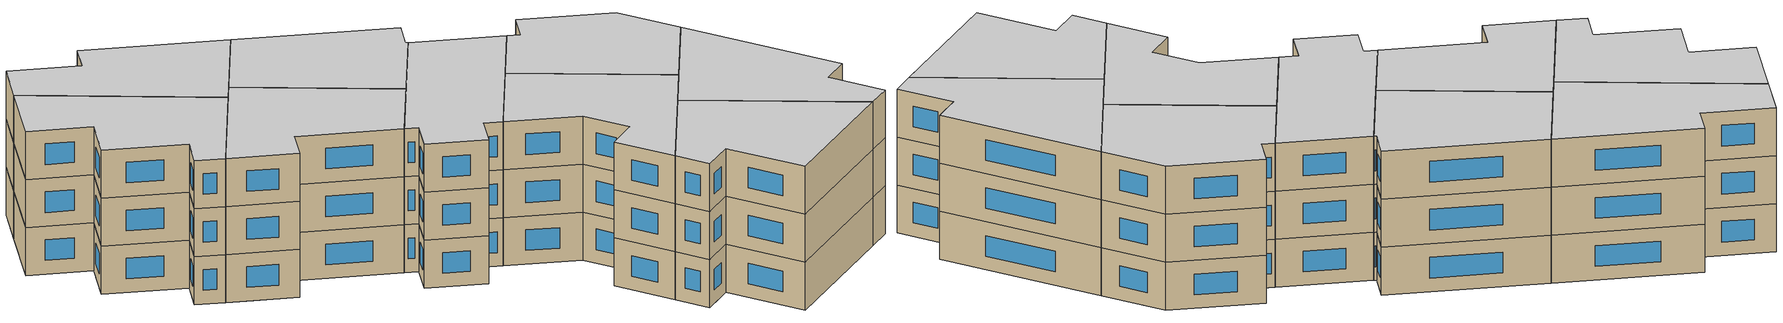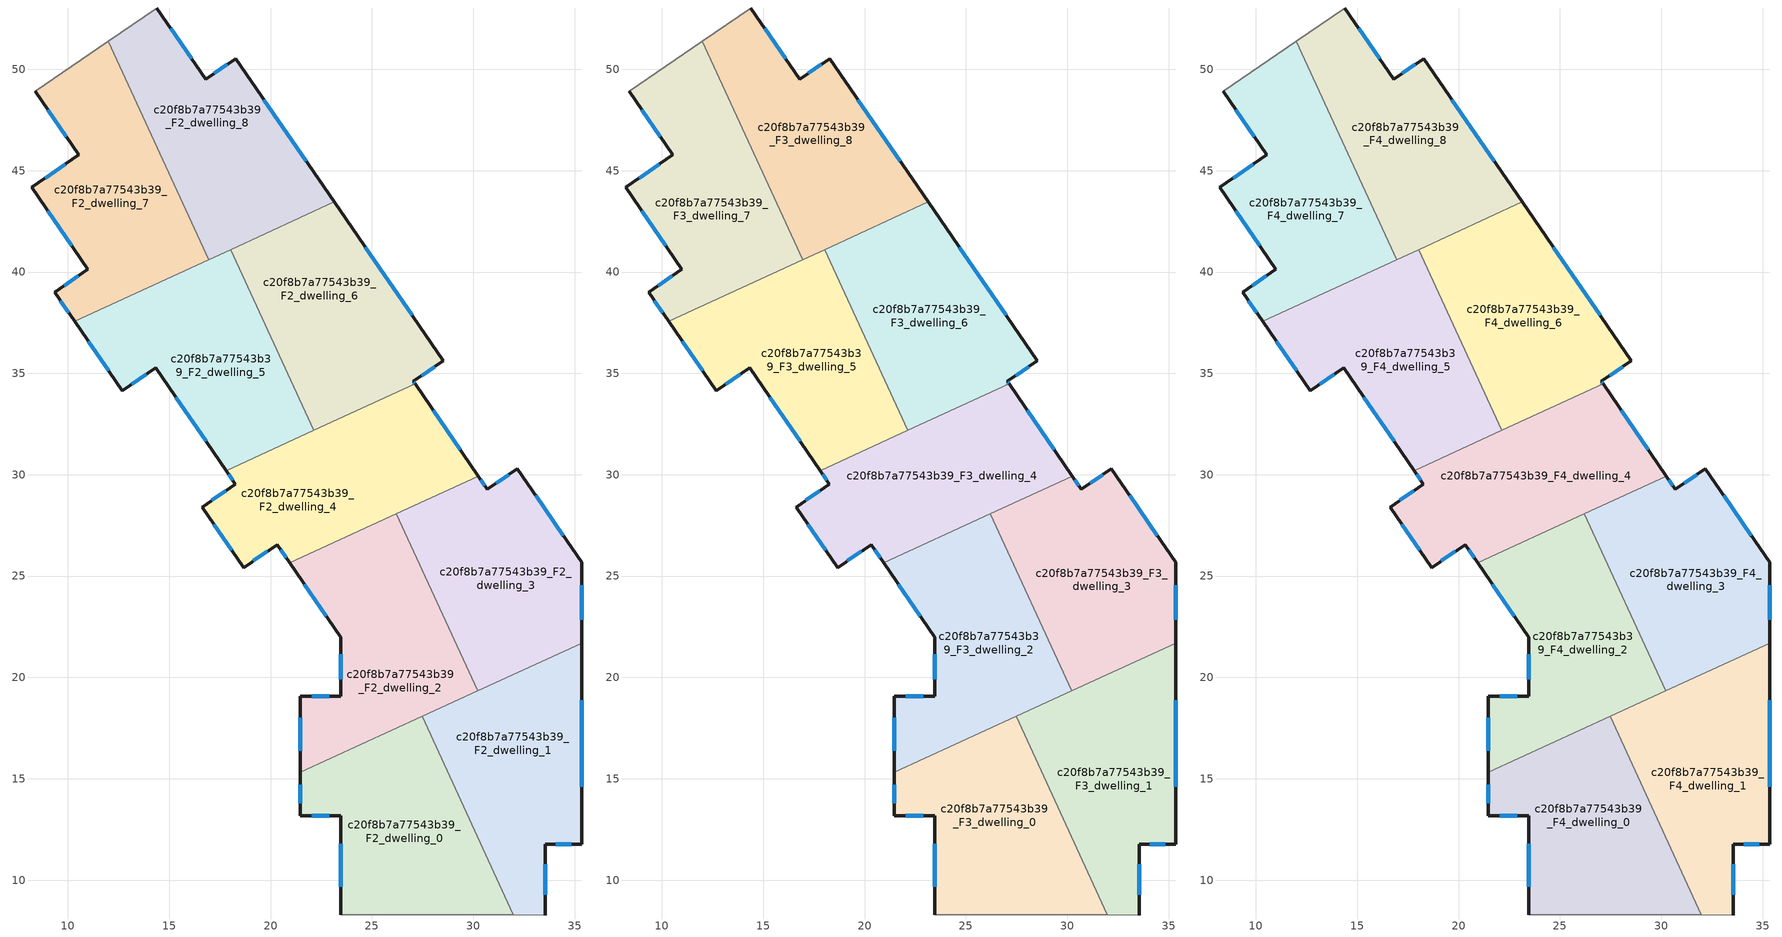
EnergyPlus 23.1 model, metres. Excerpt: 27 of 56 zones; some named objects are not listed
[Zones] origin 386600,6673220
c20f8b7a77543b39_F2_dwelling_0
 floor to c20f8b7a77543b39_F1_dwelling_0 (EU_floor_Construction): 28.75,15.33 31.99,8.28 23.46,8.28 23.46,13.18 21.46,13.19 24.25,13.19 27.57,16.51 z6
 floor to c20f8b7a77543b39_F1_dwelling_2 (EU_floor_Construction): 27.49,18.08 28.01,16.95 24.24,13.19 21.46,13.19 21.46,15.32 z6
 floor to c20f8b7a77543b39_F1_dwelling_1 (EU_floor_Construction): 28.01,16.94 28.75,15.33 27.57,16.51 z6
 wall outside (EU_wall_Construction): 21.46,15.32 21.46,13.18 23.46,13.18 23.46,8.28 z6:9
 wall to c20f8b7a77543b39_F2_dwelling_1 (EU_wall_Construction): 31.99,8.28 27.49,18.08 z6:9
 wall adiabatic (EU_wall_Construction): 23.46,8.28 31.99,8.28 z6:9
 wall to c20f8b7a77543b39_F2_dwelling_2 (EU_wall_Construction): 27.49,18.08 21.46,15.32 z6:9
 window (EU_Window_Construction): 23.46,11.78 23.46,9.68 / 22.03,13.18 22.89,13.18 / 21.46,14.71 21.46,13.79 z6.86:8.14
c20f8b7a77543b39_F2_dwelling_1
 floor to c20f8b7a77543b39_F1_dwelling_1 (EU_floor_Construction): 35.36,21.7 35.35,11.78 32.3,11.78 28.75,15.33 28.01,16.94 30.57,19.5 z6
 floor to c20f8b7a77543b39_F1_dwelling_0 (EU_floor_Construction): 33.55,11.78 33.55,8.28 31.99,8.28 28.75,15.33 32.3,11.78 z6
 floor to c20f8b7a77543b39_F1_dwelling_2 (EU_floor_Construction): 30.47,19.45 30.49,19.43 28.01,16.95 27.49,18.08 z6
 wall outside (EU_wall_Construction): 33.55,8.28 33.55,11.78 35.35,11.78 35.36,21.7 z6:9
 wall adiabatic (EU_wall_Construction): 31.99,8.28 33.55,8.28 z6:9
 wall to c20f8b7a77543b39_F2_dwelling_3 (EU_wall_Construction): 35.36,21.7 30.22,19.34 z6:9
 wall to c20f8b7a77543b39_F2_dwelling_2 (EU_wall_Construction): 30.22,19.34 27.49,18.08 z6:9
 window (EU_Window_Construction): 34.07,11.78 34.84,11.78 / 33.55,9.28 33.55,10.78 / 35.36,14.61 35.36,18.86 z6.86:8.14
c20f8b7a77543b39_F2_dwelling_2
 floor to c20f8b7a77543b39_F1_dwelling_2 (EU_floor_Construction): 29.92,20 30.22,19.34 21.46,15.32 21.46,19.08 23.46,19.08 23.46,21.98 23.38,22.1 25.6,24.33 z6
 floor to c20f8b7a77543b39_F1_dwelling_4 (EU_floor_Construction): 26.48,27.49 27.2,25.92 23.38,22.1 20.94,25.65 26,27.97 z6
 floor to c20f8b7a77543b39_F1_dwelling_3 (EU_floor_Construction): 27.2,25.92 29.92,20 25.6,24.33 z6
 floor to c20f8b7a77543b39_F1_dwelling_5 (EU_floor_Construction): 26.21,28.07 26.48,27.49 26,27.97 z6
 wall outside (EU_wall_Construction): 20.94,25.65 23.46,21.98 23.46,19.08 21.46,19.08 21.46,15.32 z6:9
 wall to c20f8b7a77543b39_F2_dwelling_3 (EU_wall_Construction): 30.22,19.34 26.21,28.07 z6:9
 wall to c20f8b7a77543b39_F2_dwelling_4 (EU_wall_Construction): 26.21,28.07 20.94,25.65 z6:9
 window (EU_Window_Construction): 22.89,19.08 22.03,19.08 / 23.46,21.15 23.46,19.91 / 21.66,24.6 22.74,23.03 / 21.46,18.01 21.46,16.39 z6.86:8.14
c20f8b7a77543b39_F2_dwelling_3
 floor to c20f8b7a77543b39_F1_dwelling_3 (EU_floor_Construction): 32.19,30.3 35.36,25.68 35.36,24.29 30.56,19.5 30.47,19.45 29.92,20 27.2,25.92 30.65,29.36 30.7,29.28 z6
 floor to c20f8b7a77543b39_F1_dwelling_4 (EU_floor_Construction): 26.48,27.49 27.62,26.34 27.2,25.92 z6
 floor to c20f8b7a77543b39_F1_dwelling_5 (EU_floor_Construction): 30.26,29.93 30.65,29.36 27.62,26.34 26.48,27.49 26.21,28.07 z6
 floor to c20f8b7a77543b39_F1_dwelling_2 (EU_floor_Construction): 29.92,20 30.47,19.45 30.22,19.34 z6
 floor adiabatic (EU_floor_Construction): 35.36,25.68 35.36,21.7 30.56,19.5 35.36,24.29 z6
 wall outside (EU_wall_Construction): 35.36,21.7 35.36,25.68 32.19,30.3 30.7,29.28 30.26,29.93 z6:9
 wall to c20f8b7a77543b39_F2_dwelling_4 (EU_wall_Construction): 30.26,29.93 26.21,28.07 z6:9
 window (EU_Window_Construction): 35.36,22.84 35.36,24.54 / 30.58,29.46 30.38,29.74 / 31.76,30.01 31.13,29.57 / 34.45,27 33.09,28.98 z6.86:8.14
c20f8b7a77543b39_F2_dwelling_4
 floor to c20f8b7a77543b39_F1_dwelling_4 (EU_floor_Construction): 21.9,32.08 26,27.97 20.94,25.65 20.32,26.56 18.67,25.42 16.62,28.41 18.27,29.54 17.82,30.2 z6
 floor to c20f8b7a77543b39_F1_dwelling_5 (EU_floor_Construction): 27.13,34.48 30.26,29.93 26,27.97 21.9,32.08 z6
 wall outside (EU_wall_Construction): 17.82,30.2 18.27,29.54 16.62,28.41 18.67,25.42 20.32,26.56 20.94,25.65 / 30.26,29.93 27.13,34.48 z6:9
 wall to c20f8b7a77543b39_F2_dwelling_6 (EU_wall_Construction): 27.13,34.48 22.14,32.19 z6:9
 wall to c20f8b7a77543b39_F2_dwelling_5 (EU_wall_Construction): 22.14,32.19 17.82,30.2 z6:9
 window (EU_Window_Construction): 19.14,25.75 19.85,26.23 / 17.21,27.55 18.09,26.28 / 17.8,29.22 17.1,28.73 / 17.95,30.01 18.14,29.73 / 29.36,31.23 28.02,33.18 / 20.5,26.3 20.77,25.91 z6.86:8.14
c20f8b7a77543b39_F2_dwelling_5
 floor to c20f8b7a77543b39_F1_dwelling_6 (EU_floor_Construction): 19.6,37.72 21.39,33.82 17.8,30.23 14.33,35.28 12.68,34.14 11.22,36.27 14.4,39.44 16.78,40.54 z6
 floor to c20f8b7a77543b39_F1_dwelling_8 (EU_floor_Construction): 14.4,39.44 11.22,36.27 10.33,37.57 z6
 floor to c20f8b7a77543b39_F1_dwelling_5 (EU_floor_Construction): 21.39,33.82 22.14,32.19 21.9,32.08 20.77,33.2 z6
 floor adiabatic (EU_floor_Construction): 21.39,33.82 20.77,33.2 21.9,32.08 17.82,30.2 17.8,30.23 z6; 18.04,41.11 19.6,37.72 16.78,40.54 z6
 wall outside (EU_wall_Construction): 10.33,37.57 12.68,34.14 14.33,35.28 17.82,30.2 z6:9
 wall to c20f8b7a77543b39_F2_dwelling_6 (EU_wall_Construction): 22.14,32.19 18.04,41.11 z6:9
 wall to c20f8b7a77543b39_F2_dwelling_7 (EU_wall_Construction): 16.94,40.61 10.33,37.57 z6:9
 wall to c20f8b7a77543b39_F2_dwelling_8 (EU_wall_Construction): 18.04,41.11 16.94,40.61 z6:9
 window (EU_Window_Construction): 13.16,34.47 13.86,34.95 / 11,36.59 12.01,35.12 / 15.33,33.83 16.82,31.65 z6.86:8.14
c20f8b7a77543b39_F2_dwelling_6
 floor to c20f8b7a77543b39_F1_dwelling_5 (EU_floor_Construction): 26.36,38.78 28.53,35.62 27.05,34.6 27.13,34.48 22.14,32.19 21.39,33.82 z6
 floor to c20f8b7a77543b39_F1_dwelling_7 (EU_floor_Construction): 23.15,43.46 26.36,38.78 22.44,34.87 19.6,37.72 18.04,41.11 z6
 floor to c20f8b7a77543b39_F1_dwelling_6 (EU_floor_Construction): 19.6,37.72 22.44,34.87 21.39,33.82 z6
 wall outside (EU_wall_Construction): 27.13,34.48 27.05,34.6 28.53,35.62 23.15,43.46 z6:9
 wall to c20f8b7a77543b39_F2_dwelling_8 (EU_wall_Construction): 23.15,43.46 18.04,41.11 z6:9
 window (EU_Window_Construction): 26.99,37.86 24.68,41.22 / 27.47,34.89 28.11,35.33 / 27.11,34.52 27.07,34.57 z6.86:8.14
c20f8b7a77543b39_F2_dwelling_7
 floor to c20f8b7a77543b39_F1_dwelling_8 (EU_floor_Construction): 15.17,44.48 16.51,41.55 14.4,39.44 10.33,37.57 9.35,39 10.99,40.14 8.22,44.18 10.55,45.78 8.4,48.91 9.79,49.87 z6
 floor to c20f8b7a77543b39_F1_dwelling_6 (EU_floor_Construction): 16.14,41.18 16.78,40.54 14.4,39.44 z6
 floor to c20f8b7a77543b39_F1_dwelling_9 (EU_floor_Construction): 12,51.38 15.17,44.48 9.79,49.87 z6
 floor to c20f8b7a77543b39_F1_dwelling_7 (EU_floor_Construction): 16.51,41.55 16.94,40.61 16.78,40.54 16.14,41.18 z6
 wall outside (EU_wall_Construction): 8.4,48.91 10.55,45.78 8.22,44.18 10.99,40.14 9.35,39 10.33,37.57 z6:9
 wall adiabatic (EU_wall_Construction): 12,51.38 8.4,48.91 z6:9
 wall to c20f8b7a77543b39_F2_dwelling_8 (EU_wall_Construction): 16.94,40.61 12,51.38 z6:9
 window (EU_Window_Construction): 10.52,39.81 9.82,39.33 / 9.01,43.02 10.2,41.29 / 9.88,45.32 8.88,44.64 / 9.01,48.02 9.93,46.68 / 9.63,38.6 10.05,37.98 z6.86:8.14
c20f8b7a77543b39_F2_dwelling_8
 floor to c20f8b7a77543b39_F1_dwelling_9 (EU_floor_Construction): 18.29,50.53 21.22,46.26 17.3,42.34 15.17,44.48 12,51.38 14.39,53.03 16.8,49.51 z6
 floor to c20f8b7a77543b39_F1_dwelling_7 (EU_floor_Construction): 21.22,46.26 23.15,43.46 16.94,40.61 16.51,41.55 z6
 floor to c20f8b7a77543b39_F1_dwelling_8 (EU_floor_Construction): 15.17,44.48 17.3,42.34 16.51,41.55 z6
 wall outside (EU_wall_Construction): 23.15,43.46 18.29,50.53 16.8,49.51 14.39,53.03 z6:9
 wall adiabatic (EU_wall_Construction): 14.39,53.03 12,51.38 z6:9
 window (EU_Window_Construction): 16.11,50.52 15.08,52.02 / 17.86,50.24 17.23,49.81 / 21.76,45.48 19.68,48.51 z6.86:8.14
c20f8b7a77543b39_F3_dwelling_0
 floor to c20f8b7a77543b39_F2_dwelling_0 (EU_floor_Construction): 27.49,18.08 31.99,8.28 23.46,8.28 23.46,13.18 21.46,13.18 21.46,15.32 z9
 wall outside (EU_wall_Construction): 21.46,15.32 21.46,13.18 23.46,13.18 23.46,8.28 z9:12
 wall to c20f8b7a77543b39_F3_dwelling_1 (EU_wall_Construction): 31.99,8.28 27.49,18.08 z9:12
 wall adiabatic (EU_wall_Construction): 23.46,8.28 31.99,8.28 z9:12
 wall to c20f8b7a77543b39_F3_dwelling_2 (EU_wall_Construction): 27.49,18.08 21.46,15.32 z9:12
 window (EU_Window_Construction): 23.46,11.78 23.46,9.68 / 22.03,13.18 22.89,13.18 / 21.46,14.71 21.46,13.79 z9.86:11.14
c20f8b7a77543b39_F3_dwelling_1
 floor to c20f8b7a77543b39_F2_dwelling_1 (EU_floor_Construction): 35.36,21.7 35.35,11.78 33.55,11.78 33.55,8.28 31.99,8.28 27.49,18.08 z9
 wall outside (EU_wall_Construction): 33.55,8.28 33.55,11.78 35.35,11.78 35.36,21.7 z9:12
 wall adiabatic (EU_wall_Construction): 31.99,8.28 33.55,8.28 z9:12
 wall to c20f8b7a77543b39_F3_dwelling_3 (EU_wall_Construction): 35.36,21.7 30.22,19.34 z9:12
 wall to c20f8b7a77543b39_F3_dwelling_2 (EU_wall_Construction): 30.22,19.34 27.49,18.08 z9:12
 window (EU_Window_Construction): 34.07,11.78 34.84,11.78 / 33.55,9.28 33.55,10.78 / 35.36,14.61 35.36,18.86 z9.86:11.14
c20f8b7a77543b39_F3_dwelling_2
 floor to c20f8b7a77543b39_F2_dwelling_2 (EU_floor_Construction): 26.21,28.07 30.22,19.34 21.46,15.32 21.46,19.08 23.46,19.08 23.46,21.98 20.94,25.65 z9
 wall outside (EU_wall_Construction): 20.94,25.65 23.46,21.98 23.46,19.08 21.46,19.08 21.46,15.32 z9:12
 wall to c20f8b7a77543b39_F3_dwelling_3 (EU_wall_Construction): 30.22,19.34 26.21,28.07 z9:12
 wall to c20f8b7a77543b39_F3_dwelling_4 (EU_wall_Construction): 26.21,28.07 20.94,25.65 z9:12
 window (EU_Window_Construction): 22.89,19.08 22.03,19.08 / 23.46,21.15 23.46,19.91 / 21.66,24.6 22.74,23.03 / 21.46,18.01 21.46,16.39 z9.86:11.14
c20f8b7a77543b39_F3_dwelling_3
 floor to c20f8b7a77543b39_F2_dwelling_3 (EU_floor_Construction): 32.19,30.3 35.36,25.68 35.36,21.7 30.22,19.34 26.21,28.07 30.26,29.93 30.7,29.28 z9
 wall outside (EU_wall_Construction): 35.36,21.7 35.36,25.68 32.19,30.3 30.7,29.28 30.26,29.93 z9:12
 wall to c20f8b7a77543b39_F3_dwelling_4 (EU_wall_Construction): 30.26,29.93 26.21,28.07 z9:12
 window (EU_Window_Construction): 35.36,22.84 35.36,24.54 / 30.58,29.46 30.38,29.74 / 31.76,30.01 31.13,29.57 / 34.45,27 33.09,28.98 z9.86:11.14
c20f8b7a77543b39_F3_dwelling_4
 floor to c20f8b7a77543b39_F2_dwelling_4 (EU_floor_Construction): 27.13,34.48 30.26,29.93 20.94,25.65 20.32,26.56 18.67,25.42 16.62,28.41 18.27,29.54 17.82,30.2 z9
 wall outside (EU_wall_Construction): 17.82,30.2 18.27,29.54 16.62,28.41 18.67,25.42 20.32,26.56 20.94,25.65 / 30.26,29.93 27.13,34.48 z9:12
 wall to c20f8b7a77543b39_F3_dwelling_6 (EU_wall_Construction): 27.13,34.48 22.14,32.19 z9:12
 wall to c20f8b7a77543b39_F3_dwelling_5 (EU_wall_Construction): 22.14,32.19 17.82,30.2 z9:12
 window (EU_Window_Construction): 19.14,25.75 19.85,26.23 / 17.21,27.55 18.09,26.28 / 17.8,29.22 17.1,28.73 / 17.95,30.01 18.14,29.73 / 29.36,31.23 28.02,33.18 / 20.5,26.3 20.77,25.91 z9.86:11.14
c20f8b7a77543b39_F3_dwelling_5
 floor to c20f8b7a77543b39_F2_dwelling_5 (EU_floor_Construction): 18.04,41.11 22.14,32.19 17.82,30.2 14.33,35.28 12.68,34.14 10.33,37.57 z9
 wall outside (EU_wall_Construction): 10.33,37.57 12.68,34.14 14.33,35.28 17.82,30.2 z9:12
 wall to c20f8b7a77543b39_F3_dwelling_6 (EU_wall_Construction): 22.14,32.19 18.04,41.11 z9:12
 wall to c20f8b7a77543b39_F3_dwelling_7 (EU_wall_Construction): 16.94,40.61 10.33,37.57 z9:12
 wall to c20f8b7a77543b39_F3_dwelling_8 (EU_wall_Construction): 18.04,41.11 16.94,40.61 z9:12
 window (EU_Window_Construction): 13.16,34.47 13.86,34.95 / 11,36.59 12.01,35.12 / 15.33,33.83 16.82,31.65 z9.86:11.14
c20f8b7a77543b39_F3_dwelling_6
 floor to c20f8b7a77543b39_F2_dwelling_6 (EU_floor_Construction): 23.15,43.46 28.53,35.62 27.05,34.6 27.13,34.48 22.14,32.19 18.04,41.11 z9
 wall outside (EU_wall_Construction): 27.13,34.48 27.05,34.6 28.53,35.62 23.15,43.46 z9:12
 wall to c20f8b7a77543b39_F3_dwelling_8 (EU_wall_Construction): 23.15,43.46 18.04,41.11 z9:12
 window (EU_Window_Construction): 26.99,37.86 24.68,41.22 / 27.47,34.89 28.11,35.33 / 27.11,34.52 27.07,34.57 z9.86:11.14
c20f8b7a77543b39_F3_dwelling_7
 floor to c20f8b7a77543b39_F2_dwelling_7 (EU_floor_Construction): 12,51.38 16.94,40.61 10.33,37.57 9.35,39 10.99,40.14 8.22,44.18 10.55,45.78 8.4,48.91 z9
 wall outside (EU_wall_Construction): 8.4,48.91 10.55,45.78 8.22,44.18 10.99,40.14 9.35,39 10.33,37.57 z9:12
 wall adiabatic (EU_wall_Construction): 12,51.38 8.4,48.91 z9:12
 wall to c20f8b7a77543b39_F3_dwelling_8 (EU_wall_Construction): 16.94,40.61 12,51.38 z9:12
 window (EU_Window_Construction): 10.52,39.81 9.82,39.33 / 9.01,43.02 10.2,41.29 / 9.88,45.32 8.88,44.64 / 9.01,48.02 9.93,46.68 / 9.63,38.6 10.05,37.98 z9.86:11.14
c20f8b7a77543b39_F3_dwelling_8
 floor to c20f8b7a77543b39_F2_dwelling_8 (EU_floor_Construction): 18.29,50.53 23.15,43.46 16.94,40.61 12,51.38 14.39,53.03 16.8,49.51 z9
 wall outside (EU_wall_Construction): 23.15,43.46 18.29,50.53 16.8,49.51 14.39,53.03 z9:12
 wall adiabatic (EU_wall_Construction): 14.39,53.03 12,51.38 z9:12
 window (EU_Window_Construction): 16.11,50.52 15.08,52.02 / 17.86,50.24 17.23,49.81 / 21.76,45.48 19.68,48.51 z9.86:11.14
c20f8b7a77543b39_F4_dwelling_0
 floor to c20f8b7a77543b39_F3_dwelling_0 (EU_floor_Construction): 27.49,18.08 31.99,8.28 23.46,8.28 23.46,13.18 21.46,13.18 21.46,15.32 z12
 wall outside (EU_wall_Construction): 21.46,15.32 21.46,13.18 23.46,13.18 23.46,8.28 z12:15
 wall to c20f8b7a77543b39_F4_dwelling_1 (EU_wall_Construction): 31.99,8.28 27.49,18.08 z12:15
 wall adiabatic (EU_wall_Construction): 23.46,8.28 31.99,8.28 z12:15
 wall to c20f8b7a77543b39_F4_dwelling_2 (EU_wall_Construction): 27.49,18.08 21.46,15.32 z12:15
 window (EU_Window_Construction): 23.46,11.78 23.46,9.68 / 22.03,13.18 22.89,13.18 / 21.46,14.71 21.46,13.79 z12.86:14.14
 ceiling to c20f8b7a77543b39_F5_dwelling_0 (EU_floor_Construction): 31.99,8.28 27.49,18.08 21.46,15.32 21.46,13.18 23.46,13.18 23.46,8.28 z15
c20f8b7a77543b39_F4_dwelling_1
 floor to c20f8b7a77543b39_F3_dwelling_1 (EU_floor_Construction): 35.36,21.7 35.35,11.78 33.55,11.78 33.55,8.28 31.99,8.28 27.49,18.08 z12
 wall outside (EU_wall_Construction): 33.55,8.28 33.55,11.78 35.35,11.78 35.36,21.7 z12:15
 wall adiabatic (EU_wall_Construction): 31.99,8.28 33.55,8.28 z12:15
 wall to c20f8b7a77543b39_F4_dwelling_3 (EU_wall_Construction): 35.36,21.7 30.22,19.34 z12:15
 wall to c20f8b7a77543b39_F4_dwelling_2 (EU_wall_Construction): 30.22,19.34 27.49,18.08 z12:15
 window (EU_Window_Construction): 34.07,11.78 34.84,11.78 / 33.55,9.28 33.55,10.78 / 35.36,14.61 35.36,18.86 z12.86:14.14
 ceiling to c20f8b7a77543b39_F5_dwelling_1 (EU_floor_Construction): 33.55,8.28 33.55,11.78 35.35,11.78 35.36,21.7 27.49,18.08 31.99,8.28 z15
c20f8b7a77543b39_F4_dwelling_2
 floor to c20f8b7a77543b39_F3_dwelling_2 (EU_floor_Construction): 26.21,28.07 30.22,19.34 21.46,15.32 21.46,19.08 23.46,19.08 23.46,21.98 20.94,25.65 z12
 wall outside (EU_wall_Construction): 20.94,25.65 23.46,21.98 23.46,19.08 21.46,19.08 21.46,15.32 z12:15
 wall to c20f8b7a77543b39_F4_dwelling_3 (EU_wall_Construction): 30.22,19.34 26.21,28.07 z12:15
 wall to c20f8b7a77543b39_F4_dwelling_4 (EU_wall_Construction): 26.21,28.07 20.94,25.65 z12:15
 window (EU_Window_Construction): 22.89,19.08 22.03,19.08 / 23.46,21.15 23.46,19.91 / 21.66,24.6 22.74,23.03 / 21.46,18.01 21.46,16.39 z12.86:14.14
 ceiling to c20f8b7a77543b39_F5_dwelling_2 (EU_floor_Construction): 30.22,19.34 26.21,28.07 20.94,25.65 23.46,21.98 23.46,19.08 21.46,19.08 21.46,15.32 z15
c20f8b7a77543b39_F4_dwelling_3
 floor to c20f8b7a77543b39_F3_dwelling_3 (EU_floor_Construction): 32.19,30.3 35.36,25.68 35.36,21.7 30.22,19.34 26.21,28.07 30.26,29.93 30.7,29.28 z12
 wall outside (EU_wall_Construction): 35.36,21.7 35.36,25.68 32.19,30.3 30.7,29.28 30.26,29.93 z12:15
 wall to c20f8b7a77543b39_F4_dwelling_4 (EU_wall_Construction): 30.26,29.93 26.21,28.07 z12:15
 window (EU_Window_Construction): 35.36,22.84 35.36,24.54 / 30.58,29.46 30.38,29.74 / 31.76,30.01 31.13,29.57 / 34.45,27 33.09,28.98 z12.86:14.14
 ceiling to c20f8b7a77543b39_F5_dwelling_3 (EU_floor_Construction): 35.36,21.7 35.36,25.68 32.19,30.3 30.7,29.28 30.26,29.93 26.21,28.07 30.22,19.34 z15
c20f8b7a77543b39_F4_dwelling_4
 floor to c20f8b7a77543b39_F3_dwelling_4 (EU_floor_Construction): 27.13,34.48 30.26,29.93 20.94,25.65 20.32,26.56 18.67,25.42 16.62,28.41 18.27,29.54 17.82,30.2 z12
 wall outside (EU_wall_Construction): 17.82,30.2 18.27,29.54 16.62,28.41 18.67,25.42 20.32,26.56 20.94,25.65 / 30.26,29.93 27.13,34.48 z12:15
 wall to c20f8b7a77543b39_F4_dwelling_6 (EU_wall_Construction): 27.13,34.48 22.14,32.19 z12:15
 wall to c20f8b7a77543b39_F4_dwelling_5 (EU_wall_Construction): 22.14,32.19 17.82,30.2 z12:15
 window (EU_Window_Construction): 19.14,25.75 19.85,26.23 / 17.21,27.55 18.09,26.28 / 17.8,29.22 17.1,28.73 / 17.95,30.01 18.14,29.73 / 29.36,31.23 28.02,33.18 / 20.5,26.3 20.77,25.91 z12.86:14.14
 ceiling to c20f8b7a77543b39_F5_dwelling_4 (EU_floor_Construction): 30.26,29.93 27.13,34.48 17.82,30.2 18.27,29.54 16.62,28.41 18.67,25.42 20.32,26.56 20.94,25.65 z15
c20f8b7a77543b39_F4_dwelling_5
 floor to c20f8b7a77543b39_F3_dwelling_5 (EU_floor_Construction): 18.04,41.11 22.14,32.19 17.82,30.2 14.33,35.28 12.68,34.14 10.33,37.57 z12
 wall outside (EU_wall_Construction): 10.33,37.57 12.68,34.14 14.33,35.28 17.82,30.2 z12:15
 wall to c20f8b7a77543b39_F4_dwelling_6 (EU_wall_Construction): 22.14,32.19 18.04,41.11 z12:15
 wall to c20f8b7a77543b39_F4_dwelling_7 (EU_wall_Construction): 16.94,40.61 10.33,37.57 z12:15
 wall to c20f8b7a77543b39_F4_dwelling_8 (EU_wall_Construction): 18.04,41.11 16.94,40.61 z12:15
 window (EU_Window_Construction): 13.16,34.47 13.86,34.95 / 11,36.59 12.01,35.12 / 15.33,33.83 16.82,31.65 z12.86:14.14
 ceiling to c20f8b7a77543b39_F5_dwelling_5 (EU_floor_Construction): 22.14,32.19 18.04,41.11 10.33,37.57 12.68,34.14 14.33,35.28 17.82,30.2 z15
c20f8b7a77543b39_F4_dwelling_6
 floor to c20f8b7a77543b39_F3_dwelling_6 (EU_floor_Construction): 23.15,43.46 28.53,35.62 27.05,34.6 27.13,34.48 22.14,32.19 18.04,41.11 z12
 wall outside (EU_wall_Construction): 27.13,34.48 27.05,34.6 28.53,35.62 23.15,43.46 z12:15
 wall to c20f8b7a77543b39_F4_dwelling_8 (EU_wall_Construction): 23.15,43.46 18.04,41.11 z12:15
 window (EU_Window_Construction): 26.99,37.86 24.68,41.22 / 27.47,34.89 28.11,35.33 / 27.11,34.52 27.07,34.57 z12.86:14.14
 ceiling to c20f8b7a77543b39_F5_dwelling_6 (EU_floor_Construction): 27.13,34.48 27.05,34.6 28.53,35.62 23.15,43.46 18.04,41.11 22.14,32.19 z15
c20f8b7a77543b39_F4_dwelling_7
 floor to c20f8b7a77543b39_F3_dwelling_7 (EU_floor_Construction): 12,51.38 16.94,40.61 10.33,37.57 9.35,39 10.99,40.14 8.22,44.18 10.55,45.78 8.4,48.91 z12
 wall outside (EU_wall_Construction): 8.4,48.91 10.55,45.78 8.22,44.18 10.99,40.14 9.35,39 10.33,37.57 z12:15
 wall adiabatic (EU_wall_Construction): 12,51.38 8.4,48.91 z12:15
 wall to c20f8b7a77543b39_F4_dwelling_8 (EU_wall_Construction): 16.94,40.61 12,51.38 z12:15
 window (EU_Window_Construction): 10.52,39.81 9.82,39.33 / 9.01,43.02 10.2,41.29 / 9.88,45.32 8.88,44.64 / 9.01,48.02 9.93,46.68 / 9.63,38.6 10.05,37.98 z12.86:14.14
 ceiling to c20f8b7a77543b39_F5_dwelling_7 (EU_floor_Construction): 16.94,40.61 12,51.38 8.4,48.91 10.55,45.78 8.22,44.18 10.99,40.14 9.35,39 10.33,37.57 z15
c20f8b7a77543b39_F4_dwelling_8
 floor to c20f8b7a77543b39_F3_dwelling_8 (EU_floor_Construction): 18.29,50.53 23.15,43.46 16.94,40.61 12,51.38 14.39,53.03 16.8,49.51 z12
 wall outside (EU_wall_Construction): 23.15,43.46 18.29,50.53 16.8,49.51 14.39,53.03 z12:15
 wall adiabatic (EU_wall_Construction): 14.39,53.03 12,51.38 z12:15
 window (EU_Window_Construction): 16.11,50.52 15.08,52.02 / 17.86,50.24 17.23,49.81 / 21.76,45.48 19.68,48.51 z12.86:14.14
 ceiling to c20f8b7a77543b39_F5_dwelling_8 (EU_floor_Construction): 23.15,43.46 18.29,50.53 16.8,49.51 14.39,53.03 12,51.38 16.94,40.61 z15
[Building]
EU S2 Campaign: North Axis=0; Terrain=City; Solar Distribution=FullExterior
[Site:Location]
Helsinki-Vantaa.AP: Latitude=60.317; Longitude=24.963; Time Zone=2; Elevation=54.6
[SizingPeriod:WeatherFileDays]
AnnualSizingPeriod: Begin Month=1; Begin Day of Month=1; End Month=12; End Day of Month=31; Day of Week for Start Day=Monday; Use Weather File Daylight Saving Period=No; Use Weather File Rain and Snow Indicators=No
[MATERIAL]
EU_InternalMass_Material: Roughness=MediumRough; Thickness=0.1; Conductivity=1; Density=1800; Specific Heat=900; Thermal Absorptance=0.9; Solar Absorptance=0.7; Visible Absorptance=0.7
[MATERIAL:NOMASS] Roughness=MediumRough; Thermal Absorptance=0.9; Solar Absorptance=0.7; Visible Absorptance=0.7
Name | Thermal Resistance
EU_wall_NoMass | 2.6932
EU_floor_NoMass | 2.22482
[WINDOWMATERIAL:SIMPLEGLAZINGSYSTEM]
EU_Window_SimpleGlazing: UFactor=2.14966; Solar Heat Gain Coefficient=0.7; Visible Transmittance=0.7
[CONSTRUCTION]
EU_wall_Construction: EU_wall_NoMass
EU_floor_Construction: EU_floor_NoMass
EU_Window_Construction: EU_Window_SimpleGlazing
EU_InternalMass_Construction: EU_InternalMass_Material
[ZONE] Type=1; Multiplier=1; Ceiling Height=autocalculate; Floor Area=autocalculate; Part of Total Floor Area=Yes
Name | Volume
c20f8b7a77543b39_F2_dwelling_0; c20f8b7a77543b39_F3_dwelling_0; c20f8b7a77543b39_F4_dwelling_0 | 189.018
c20f8b7a77543b39_F2_dwelling_1; c20f8b7a77543b39_F3_dwelling_1; c20f8b7a77543b39_F4_dwelling_1 | 189.01
c20f8b7a77543b39_F2_dwelling_2; c20f8b7a77543b39_F3_dwelling_2; c20f8b7a77543b39_F4_dwelling_2 | 188.979
c20f8b7a77543b39_F2_dwelling_3; c20f8b7a77543b39_F3_dwelling_3; c20f8b7a77543b39_F4_dwelling_3 | 189.005
c20f8b7a77543b39_F2_dwelling_4; c20f8b7a77543b39_F3_dwelling_4; c20f8b7a77543b39_F4_dwelling_4 | 188.988
c20f8b7a77543b39_F2_dwelling_5; c20f8b7a77543b39_F3_dwelling_5; c20f8b7a77543b39_F4_dwelling_5 | 189.026
c20f8b7a77543b39_F2_dwelling_6; c20f8b7a77543b39_F3_dwelling_6; c20f8b7a77543b39_F4_dwelling_6 | 188.994
c20f8b7a77543b39_F2_dwelling_7; c20f8b7a77543b39_F3_dwelling_7; c20f8b7a77543b39_F4_dwelling_7 | 188.996
c20f8b7a77543b39_F2_dwelling_8; c20f8b7a77543b39_F3_dwelling_8; c20f8b7a77543b39_F4_dwelling_8 | 188.989
[INTERNALMASS] Construction=EU_InternalMass_Construction
Name | Zone or ZoneList | Surface Area
c20f8b7a77543b39_F2_dwelling_0_EU_InternalMass | c20f8b7a77543b39_F2_dwelling_0 | 63.0055
c20f8b7a77543b39_F2_dwelling_1_EU_InternalMass | c20f8b7a77543b39_F2_dwelling_1 | 63.0033
c20f8b7a77543b39_F2_dwelling_2_EU_InternalMass | c20f8b7a77543b39_F2_dwelling_2 | 62.9933
c20f8b7a77543b39_F2_dwelling_3_EU_InternalMass | c20f8b7a77543b39_F2_dwelling_3 | 63.0029
c20f8b7a77543b39_F2_dwelling_4_EU_InternalMass | c20f8b7a77543b39_F2_dwelling_4 | 62.9962
c20f8b7a77543b39_F2_dwelling_5_EU_InternalMass | c20f8b7a77543b39_F2_dwelling_5 | 63.0076
c20f8b7a77543b39_F2_dwelling_6_EU_InternalMass | c20f8b7a77543b39_F2_dwelling_6 | 62.9995
c20f8b7a77543b39_F2_dwelling_7_EU_InternalMass | c20f8b7a77543b39_F2_dwelling_7 | 62.9985
c20f8b7a77543b39_F2_dwelling_8_EU_InternalMass | c20f8b7a77543b39_F2_dwelling_8 | 62.9956
c20f8b7a77543b39_F3_dwelling_0_EU_InternalMass | c20f8b7a77543b39_F3_dwelling_0 | 63.0055
c20f8b7a77543b39_F3_dwelling_1_EU_InternalMass | c20f8b7a77543b39_F3_dwelling_1 | 63.0033
c20f8b7a77543b39_F3_dwelling_2_EU_InternalMass | c20f8b7a77543b39_F3_dwelling_2 | 62.9933
c20f8b7a77543b39_F3_dwelling_3_EU_InternalMass | c20f8b7a77543b39_F3_dwelling_3 | 63.0029
c20f8b7a77543b39_F3_dwelling_4_EU_InternalMass | c20f8b7a77543b39_F3_dwelling_4 | 62.9962
c20f8b7a77543b39_F3_dwelling_5_EU_InternalMass | c20f8b7a77543b39_F3_dwelling_5 | 63.0076
c20f8b7a77543b39_F3_dwelling_6_EU_InternalMass | c20f8b7a77543b39_F3_dwelling_6 | 62.9995
c20f8b7a77543b39_F3_dwelling_7_EU_InternalMass | c20f8b7a77543b39_F3_dwelling_7 | 62.9985
c20f8b7a77543b39_F3_dwelling_8_EU_InternalMass | c20f8b7a77543b39_F3_dwelling_8 | 62.9956
c20f8b7a77543b39_F4_dwelling_0_EU_InternalMass | c20f8b7a77543b39_F4_dwelling_0 | 63.0055
c20f8b7a77543b39_F4_dwelling_1_EU_InternalMass | c20f8b7a77543b39_F4_dwelling_1 | 63.0033
c20f8b7a77543b39_F4_dwelling_2_EU_InternalMass | c20f8b7a77543b39_F4_dwelling_2 | 62.9933
c20f8b7a77543b39_F4_dwelling_3_EU_InternalMass | c20f8b7a77543b39_F4_dwelling_3 | 63.0029
c20f8b7a77543b39_F4_dwelling_4_EU_InternalMass | c20f8b7a77543b39_F4_dwelling_4 | 62.9962
c20f8b7a77543b39_F4_dwelling_5_EU_InternalMass | c20f8b7a77543b39_F4_dwelling_5 | 63.0076
c20f8b7a77543b39_F4_dwelling_6_EU_InternalMass | c20f8b7a77543b39_F4_dwelling_6 | 62.9995
c20f8b7a77543b39_F4_dwelling_7_EU_InternalMass | c20f8b7a77543b39_F4_dwelling_7 | 62.9985
c20f8b7a77543b39_F4_dwelling_8_EU_InternalMass | c20f8b7a77543b39_F4_dwelling_8 | 62.9956
[OTHEREQUIPMENT] Fuel Type=Electricity; Design Level Calculation Method=Watts/Area; Power per Zone Floor Area=1; Fraction Latent=0; Fraction Radiant=0; Fraction Lost=0; Carbon Dioxide Generation Rate=0; EndUse Subcategory=EU_Step8_InternalGains
Name | Zone or ZoneList or Space or SpaceList | Schedule
EU_Step8_InternalGain_c20f8b7a77543b39_F2_dwelling_0_f000 | c20f8b7a77543b39_F2_dwelling_0 | EU_Step8_GainSchedule_c20f8b7a77543b39_F2_dwelling_0_f000
EU_Step8_InternalGain_c20f8b7a77543b39_F2_dwelling_1_f000 | c20f8b7a77543b39_F2_dwelling_1 | EU_Step8_GainSchedule_c20f8b7a77543b39_F2_dwelling_1_f000
EU_Step8_InternalGain_c20f8b7a77543b39_F2_dwelling_2_f000 | c20f8b7a77543b39_F2_dwelling_2 | EU_Step8_GainSchedule_c20f8b7a77543b39_F2_dwelling_2_f000
EU_Step8_InternalGain_c20f8b7a77543b39_F2_dwelling_3_f000 | c20f8b7a77543b39_F2_dwelling_3 | EU_Step8_GainSchedule_c20f8b7a77543b39_F2_dwelling_3_f000
EU_Step8_InternalGain_c20f8b7a77543b39_F2_dwelling_4_f000 | c20f8b7a77543b39_F2_dwelling_4 | EU_Step8_GainSchedule_c20f8b7a77543b39_F2_dwelling_4_f000
EU_Step8_InternalGain_c20f8b7a77543b39_F2_dwelling_5_f000 | c20f8b7a77543b39_F2_dwelling_5 | EU_Step8_GainSchedule_c20f8b7a77543b39_F2_dwelling_5_f000
EU_Step8_InternalGain_c20f8b7a77543b39_F2_dwelling_6_f000 | c20f8b7a77543b39_F2_dwelling_6 | EU_Step8_GainSchedule_c20f8b7a77543b39_F2_dwelling_6_f000
EU_Step8_InternalGain_c20f8b7a77543b39_F2_dwelling_7_f000 | c20f8b7a77543b39_F2_dwelling_7 | EU_Step8_GainSchedule_c20f8b7a77543b39_F2_dwelling_7_f000
EU_Step8_InternalGain_c20f8b7a77543b39_F2_dwelling_8_f000 | c20f8b7a77543b39_F2_dwelling_8 | EU_Step8_GainSchedule_c20f8b7a77543b39_F2_dwelling_8_f000
EU_Step8_InternalGain_c20f8b7a77543b39_F3_dwelling_0_f000 | c20f8b7a77543b39_F3_dwelling_0 | EU_Step8_GainSchedule_c20f8b7a77543b39_F3_dwelling_0_f000
EU_Step8_InternalGain_c20f8b7a77543b39_F3_dwelling_1_f000 | c20f8b7a77543b39_F3_dwelling_1 | EU_Step8_GainSchedule_c20f8b7a77543b39_F3_dwelling_1_f000
EU_Step8_InternalGain_c20f8b7a77543b39_F3_dwelling_2_f000 | c20f8b7a77543b39_F3_dwelling_2 | EU_Step8_GainSchedule_c20f8b7a77543b39_F3_dwelling_2_f000
EU_Step8_InternalGain_c20f8b7a77543b39_F3_dwelling_3_f000 | c20f8b7a77543b39_F3_dwelling_3 | EU_Step8_GainSchedule_c20f8b7a77543b39_F3_dwelling_3_f000
EU_Step8_InternalGain_c20f8b7a77543b39_F3_dwelling_4_f000 | c20f8b7a77543b39_F3_dwelling_4 | EU_Step8_GainSchedule_c20f8b7a77543b39_F3_dwelling_4_f000
EU_Step8_InternalGain_c20f8b7a77543b39_F3_dwelling_5_f000 | c20f8b7a77543b39_F3_dwelling_5 | EU_Step8_GainSchedule_c20f8b7a77543b39_F3_dwelling_5_f000
EU_Step8_InternalGain_c20f8b7a77543b39_F3_dwelling_6_f000 | c20f8b7a77543b39_F3_dwelling_6 | EU_Step8_GainSchedule_c20f8b7a77543b39_F3_dwelling_6_f000
EU_Step8_InternalGain_c20f8b7a77543b39_F3_dwelling_7_f000 | c20f8b7a77543b39_F3_dwelling_7 | EU_Step8_GainSchedule_c20f8b7a77543b39_F3_dwelling_7_f000
EU_Step8_InternalGain_c20f8b7a77543b39_F3_dwelling_8_f000 | c20f8b7a77543b39_F3_dwelling_8 | EU_Step8_GainSchedule_c20f8b7a77543b39_F3_dwelling_8_f000
EU_Step8_InternalGain_c20f8b7a77543b39_F4_dwelling_0_f000 | c20f8b7a77543b39_F4_dwelling_0 | EU_Step8_GainSchedule_c20f8b7a77543b39_F4_dwelling_0_f000
EU_Step8_InternalGain_c20f8b7a77543b39_F4_dwelling_1_f000 | c20f8b7a77543b39_F4_dwelling_1 | EU_Step8_GainSchedule_c20f8b7a77543b39_F4_dwelling_1_f000
EU_Step8_InternalGain_c20f8b7a77543b39_F4_dwelling_2_f000 | c20f8b7a77543b39_F4_dwelling_2 | EU_Step8_GainSchedule_c20f8b7a77543b39_F4_dwelling_2_f000
EU_Step8_InternalGain_c20f8b7a77543b39_F4_dwelling_3_f000 | c20f8b7a77543b39_F4_dwelling_3 | EU_Step8_GainSchedule_c20f8b7a77543b39_F4_dwelling_3_f000
EU_Step8_InternalGain_c20f8b7a77543b39_F4_dwelling_4_f000 | c20f8b7a77543b39_F4_dwelling_4 | EU_Step8_GainSchedule_c20f8b7a77543b39_F4_dwelling_4_f000
EU_Step8_InternalGain_c20f8b7a77543b39_F4_dwelling_5_f000 | c20f8b7a77543b39_F4_dwelling_5 | EU_Step8_GainSchedule_c20f8b7a77543b39_F4_dwelling_5_f000
EU_Step8_InternalGain_c20f8b7a77543b39_F4_dwelling_6_f000 | c20f8b7a77543b39_F4_dwelling_6 | EU_Step8_GainSchedule_c20f8b7a77543b39_F4_dwelling_6_f000
EU_Step8_InternalGain_c20f8b7a77543b39_F4_dwelling_7_f000 | c20f8b7a77543b39_F4_dwelling_7 | EU_Step8_GainSchedule_c20f8b7a77543b39_F4_dwelling_7_f000
EU_Step8_InternalGain_c20f8b7a77543b39_F4_dwelling_8_f000 | c20f8b7a77543b39_F4_dwelling_8 | EU_Step8_GainSchedule_c20f8b7a77543b39_F4_dwelling_8_f000
[ZONEVENTILATION:DESIGNFLOWRATE] Schedule=EU_AlwaysOn; Design Flow Rate Calculation Method=AirChanges/Hour; Air Changes per Hour=0.586271; Ventilation Type=Natural; Fan Pressure Rise=0; Fan Total Efficiency=1; Constant Term Coefficient=1; Temperature Term Coefficient=0; Velocity Term Coefficient=0; Velocity Squared Term Coefficient=0; Minimum Indoor Temperature=-100; Maximum Indoor Temperature=100; Delta Temperature=-100; Minimum Outdoor Temperature=-100; Maximum Outdoor Temperature=100; Maximum Wind Speed=40
Name | Zone or ZoneList or Space or SpaceList
EU_ConstantAir_c20f8b7a77543b39_F2_dwelling_0 | c20f8b7a77543b39_F2_dwelling_0
EU_ConstantAir_c20f8b7a77543b39_F2_dwelling_1 | c20f8b7a77543b39_F2_dwelling_1
EU_ConstantAir_c20f8b7a77543b39_F2_dwelling_2 | c20f8b7a77543b39_F2_dwelling_2
EU_ConstantAir_c20f8b7a77543b39_F2_dwelling_3 | c20f8b7a77543b39_F2_dwelling_3
EU_ConstantAir_c20f8b7a77543b39_F2_dwelling_4 | c20f8b7a77543b39_F2_dwelling_4
EU_ConstantAir_c20f8b7a77543b39_F2_dwelling_5 | c20f8b7a77543b39_F2_dwelling_5
EU_ConstantAir_c20f8b7a77543b39_F2_dwelling_6 | c20f8b7a77543b39_F2_dwelling_6
EU_ConstantAir_c20f8b7a77543b39_F2_dwelling_7 | c20f8b7a77543b39_F2_dwelling_7
EU_ConstantAir_c20f8b7a77543b39_F2_dwelling_8 | c20f8b7a77543b39_F2_dwelling_8
EU_ConstantAir_c20f8b7a77543b39_F3_dwelling_0 | c20f8b7a77543b39_F3_dwelling_0
EU_ConstantAir_c20f8b7a77543b39_F3_dwelling_1 | c20f8b7a77543b39_F3_dwelling_1
EU_ConstantAir_c20f8b7a77543b39_F3_dwelling_2 | c20f8b7a77543b39_F3_dwelling_2
EU_ConstantAir_c20f8b7a77543b39_F3_dwelling_3 | c20f8b7a77543b39_F3_dwelling_3
EU_ConstantAir_c20f8b7a77543b39_F3_dwelling_4 | c20f8b7a77543b39_F3_dwelling_4
EU_ConstantAir_c20f8b7a77543b39_F3_dwelling_5 | c20f8b7a77543b39_F3_dwelling_5
EU_ConstantAir_c20f8b7a77543b39_F3_dwelling_6 | c20f8b7a77543b39_F3_dwelling_6
EU_ConstantAir_c20f8b7a77543b39_F3_dwelling_7 | c20f8b7a77543b39_F3_dwelling_7
EU_ConstantAir_c20f8b7a77543b39_F3_dwelling_8 | c20f8b7a77543b39_F3_dwelling_8
EU_ConstantAir_c20f8b7a77543b39_F4_dwelling_0 | c20f8b7a77543b39_F4_dwelling_0
EU_ConstantAir_c20f8b7a77543b39_F4_dwelling_1 | c20f8b7a77543b39_F4_dwelling_1
EU_ConstantAir_c20f8b7a77543b39_F4_dwelling_2 | c20f8b7a77543b39_F4_dwelling_2
EU_ConstantAir_c20f8b7a77543b39_F4_dwelling_3 | c20f8b7a77543b39_F4_dwelling_3
EU_ConstantAir_c20f8b7a77543b39_F4_dwelling_4 | c20f8b7a77543b39_F4_dwelling_4
EU_ConstantAir_c20f8b7a77543b39_F4_dwelling_5 | c20f8b7a77543b39_F4_dwelling_5
EU_ConstantAir_c20f8b7a77543b39_F4_dwelling_6 | c20f8b7a77543b39_F4_dwelling_6
EU_ConstantAir_c20f8b7a77543b39_F4_dwelling_7 | c20f8b7a77543b39_F4_dwelling_7
EU_ConstantAir_c20f8b7a77543b39_F4_dwelling_8 | c20f8b7a77543b39_F4_dwelling_8
[HVACTEMPLATE:ZONE:IDEALLOADSAIRSYSTEM] System Availability Schedule=EU_AlwaysOn; Maximum Heating Supply Air Temperature=50; Minimum Cooling Supply Air Temperature=13; Maximum Heating Supply Air Humidity Ratio=0.0156; Minimum Cooling Supply Air Humidity Ratio=0.0077; Heating Limit=NoLimit; Cooling Limit=NoLimit; Heating Availability Schedule=EU_AlwaysOn; Cooling Availability Schedule=EU_CoolingOff; Dehumidification Control Type=ConstantSensibleHeatRatio; Cooling Sensible Heat Ratio=0.7; Dehumidification Setpoint=60; Humidification Control Type=None; Humidification Setpoint=30; Outdoor Air Method=None; Outdoor Air Flow Rate per Person=0.00944; Outdoor Air Flow Rate per Zone Floor Area=0; Outdoor Air Flow Rate per Zone=0; Demand Controlled Ventilation Type=None; Outdoor Air Economizer Type=NoEconomizer; Heat Recovery Type=None; Sensible Heat Recovery Effectiveness=0.7; Latent Heat Recovery Effectiveness=0.65
Name | Template Thermostat
c20f8b7a77543b39_F2_dwelling_0 | EU_HeatOnly_c20f8b7a77543b39_F2_dwelling_0
c20f8b7a77543b39_F2_dwelling_1 | EU_HeatOnly_c20f8b7a77543b39_F2_dwelling_1
c20f8b7a77543b39_F2_dwelling_2 | EU_HeatOnly_c20f8b7a77543b39_F2_dwelling_2
c20f8b7a77543b39_F2_dwelling_3 | EU_HeatOnly_c20f8b7a77543b39_F2_dwelling_3
c20f8b7a77543b39_F2_dwelling_4 | EU_HeatOnly_c20f8b7a77543b39_F2_dwelling_4
c20f8b7a77543b39_F2_dwelling_5 | EU_HeatOnly_c20f8b7a77543b39_F2_dwelling_5
c20f8b7a77543b39_F2_dwelling_6 | EU_HeatOnly_c20f8b7a77543b39_F2_dwelling_6
c20f8b7a77543b39_F2_dwelling_7 | EU_HeatOnly_c20f8b7a77543b39_F2_dwelling_7
c20f8b7a77543b39_F2_dwelling_8 | EU_HeatOnly_c20f8b7a77543b39_F2_dwelling_8
c20f8b7a77543b39_F3_dwelling_0 | EU_HeatOnly_c20f8b7a77543b39_F3_dwelling_0
c20f8b7a77543b39_F3_dwelling_1 | EU_HeatOnly_c20f8b7a77543b39_F3_dwelling_1
c20f8b7a77543b39_F3_dwelling_2 | EU_HeatOnly_c20f8b7a77543b39_F3_dwelling_2
c20f8b7a77543b39_F3_dwelling_3 | EU_HeatOnly_c20f8b7a77543b39_F3_dwelling_3
c20f8b7a77543b39_F3_dwelling_4 | EU_HeatOnly_c20f8b7a77543b39_F3_dwelling_4
c20f8b7a77543b39_F3_dwelling_5 | EU_HeatOnly_c20f8b7a77543b39_F3_dwelling_5
c20f8b7a77543b39_F3_dwelling_6 | EU_HeatOnly_c20f8b7a77543b39_F3_dwelling_6
c20f8b7a77543b39_F3_dwelling_7 | EU_HeatOnly_c20f8b7a77543b39_F3_dwelling_7
c20f8b7a77543b39_F3_dwelling_8 | EU_HeatOnly_c20f8b7a77543b39_F3_dwelling_8
c20f8b7a77543b39_F4_dwelling_0 | EU_HeatOnly_c20f8b7a77543b39_F4_dwelling_0
c20f8b7a77543b39_F4_dwelling_1 | EU_HeatOnly_c20f8b7a77543b39_F4_dwelling_1
c20f8b7a77543b39_F4_dwelling_2 | EU_HeatOnly_c20f8b7a77543b39_F4_dwelling_2
c20f8b7a77543b39_F4_dwelling_3 | EU_HeatOnly_c20f8b7a77543b39_F4_dwelling_3
c20f8b7a77543b39_F4_dwelling_4 | EU_HeatOnly_c20f8b7a77543b39_F4_dwelling_4
c20f8b7a77543b39_F4_dwelling_5 | EU_HeatOnly_c20f8b7a77543b39_F4_dwelling_5
c20f8b7a77543b39_F4_dwelling_6 | EU_HeatOnly_c20f8b7a77543b39_F4_dwelling_6
c20f8b7a77543b39_F4_dwelling_7 | EU_HeatOnly_c20f8b7a77543b39_F4_dwelling_7
c20f8b7a77543b39_F4_dwelling_8 | EU_HeatOnly_c20f8b7a77543b39_F4_dwelling_8
[SIZING:ZONE] Zone Cooling Design Supply Air Temperature Input Method=SupplyAirTemperature; Zone Cooling Design Supply Air Temperature=13; Zone Heating Design Supply Air Temperature Input Method=SupplyAirTemperature; Zone Heating Design Supply Air Temperature=50; Zone Cooling Design Supply Air Humidity Ratio=0.008; Zone Heating Design Supply Air Humidity Ratio=0.008; Cooling Design Air Flow Method=DesignDay; Cooling Design Air Flow Rate=0; Cooling Minimum Air Flow per Zone Floor Area=0.000762; Cooling Minimum Air Flow=0; Cooling Minimum Air Flow Fraction=0.2; Heating Design Air Flow Method=DesignDay; Heating Design Air Flow Rate=0; Heating Maximum Air Flow per Zone Floor Area=0.002032; Heating Maximum Air Flow=0.141576; Heating Maximum Air Flow Fraction=0.3; Account for Dedicated Outdoor Air System=No; Dedicated Outdoor Air System Control Strategy=NeutralSupplyAir; Dedicated Outdoor Air Low Setpoint Temperature for Design=autosize; Dedicated Outdoor Air High Setpoint Temperature for Design=autosize; Zone Load Sizing Method=Sensible Load Only No Latent Load; Zone Latent Cooling Design Supply Air Humidity Ratio Input Method=HumidityRatioDifference; Zone Cooling Design Supply Air Humidity Ratio Difference=0.005; Zone Latent Heating Design Supply Air Humidity Ratio Input Method=HumidityRatioDifference; Zone Humidification Design Supply Air Humidity Ratio Difference=0.005
c20f8b7a77543b39_F2_dwelling_0; c20f8b7a77543b39_F2_dwelling_1; c20f8b7a77543b39_F2_dwelling_2; c20f8b7a77543b39_F2_dwelling_3; c20f8b7a77543b39_F2_dwelling_4; c20f8b7a77543b39_F2_dwelling_5; c20f8b7a77543b39_F2_dwelling_6; c20f8b7a77543b39_F2_dwelling_7; c20f8b7a77543b39_F2_dwelling_8; c20f8b7a77543b39_F3_dwelling_0; c20f8b7a77543b39_F3_dwelling_1; c20f8b7a77543b39_F3_dwelling_2; c20f8b7a77543b39_F3_dwelling_3; c20f8b7a77543b39_F3_dwelling_4; c20f8b7a77543b39_F3_dwelling_5; c20f8b7a77543b39_F3_dwelling_6; c20f8b7a77543b39_F3_dwelling_7; c20f8b7a77543b39_F3_dwelling_8; c20f8b7a77543b39_F4_dwelling_0; c20f8b7a77543b39_F4_dwelling_1; c20f8b7a77543b39_F4_dwelling_2; c20f8b7a77543b39_F4_dwelling_3; c20f8b7a77543b39_F4_dwelling_4; c20f8b7a77543b39_F4_dwelling_5; c20f8b7a77543b39_F4_dwelling_6; c20f8b7a77543b39_F4_dwelling_7; c20f8b7a77543b39_F4_dwelling_8
[SCHEDULE:CONSTANT]
Name | Hourly Value
EU_AlwaysOn | 1
EU_CoolingOff | 0
[SCHEDULE:FILE] Column Number=1; Rows to Skip at Top=0; Number of Hours of Data=8760; Column Separator=Comma; Interpolate to Timestep=No; Minutes per Item=60; Adjust Schedule for Daylight Savings=Yes
Name | File
EU_Step8_GainSchedule_c20f8b7a77543b39_F2_dwelling_0_f000 | ../../schedules/c20f8b7a77543b39/c20f8b7a77543b39_F2_dwelling_0_f000_gain.csv
EU_Step8_GainSchedule_c20f8b7a77543b39_F2_dwelling_1_f000 | ../../schedules/c20f8b7a77543b39/c20f8b7a77543b39_F2_dwelling_1_f000_gain.csv
EU_Step8_GainSchedule_c20f8b7a77543b39_F2_dwelling_2_f000 | ../../schedules/c20f8b7a77543b39/c20f8b7a77543b39_F2_dwelling_2_f000_gain.csv
EU_Step8_GainSchedule_c20f8b7a77543b39_F2_dwelling_3_f000 | ../../schedules/c20f8b7a77543b39/c20f8b7a77543b39_F2_dwelling_3_f000_gain.csv
EU_Step8_GainSchedule_c20f8b7a77543b39_F2_dwelling_4_f000 | ../../schedules/c20f8b7a77543b39/c20f8b7a77543b39_F2_dwelling_4_f000_gain.csv
EU_Step8_GainSchedule_c20f8b7a77543b39_F2_dwelling_5_f000 | ../../schedules/c20f8b7a77543b39/c20f8b7a77543b39_F2_dwelling_5_f000_gain.csv
EU_Step8_GainSchedule_c20f8b7a77543b39_F2_dwelling_6_f000 | ../../schedules/c20f8b7a77543b39/c20f8b7a77543b39_F2_dwelling_6_f000_gain.csv
EU_Step8_GainSchedule_c20f8b7a77543b39_F2_dwelling_7_f000 | ../../schedules/c20f8b7a77543b39/c20f8b7a77543b39_F2_dwelling_7_f000_gain.csv
EU_Step8_GainSchedule_c20f8b7a77543b39_F2_dwelling_8_f000 | ../../schedules/c20f8b7a77543b39/c20f8b7a77543b39_F2_dwelling_8_f000_gain.csv
EU_Step8_GainSchedule_c20f8b7a77543b39_F3_dwelling_0_f000 | ../../schedules/c20f8b7a77543b39/c20f8b7a77543b39_F3_dwelling_0_f000_gain.csv
EU_Step8_GainSchedule_c20f8b7a77543b39_F3_dwelling_1_f000 | ../../schedules/c20f8b7a77543b39/c20f8b7a77543b39_F3_dwelling_1_f000_gain.csv
EU_Step8_GainSchedule_c20f8b7a77543b39_F3_dwelling_2_f000 | ../../schedules/c20f8b7a77543b39/c20f8b7a77543b39_F3_dwelling_2_f000_gain.csv
EU_Step8_GainSchedule_c20f8b7a77543b39_F3_dwelling_3_f000 | ../../schedules/c20f8b7a77543b39/c20f8b7a77543b39_F3_dwelling_3_f000_gain.csv
EU_Step8_GainSchedule_c20f8b7a77543b39_F3_dwelling_4_f000 | ../../schedules/c20f8b7a77543b39/c20f8b7a77543b39_F3_dwelling_4_f000_gain.csv
EU_Step8_GainSchedule_c20f8b7a77543b39_F3_dwelling_5_f000 | ../../schedules/c20f8b7a77543b39/c20f8b7a77543b39_F3_dwelling_5_f000_gain.csv
EU_Step8_GainSchedule_c20f8b7a77543b39_F3_dwelling_6_f000 | ../../schedules/c20f8b7a77543b39/c20f8b7a77543b39_F3_dwelling_6_f000_gain.csv
EU_Step8_GainSchedule_c20f8b7a77543b39_F3_dwelling_7_f000 | ../../schedules/c20f8b7a77543b39/c20f8b7a77543b39_F3_dwelling_7_f000_gain.csv
EU_Step8_GainSchedule_c20f8b7a77543b39_F3_dwelling_8_f000 | ../../schedules/c20f8b7a77543b39/c20f8b7a77543b39_F3_dwelling_8_f000_gain.csv
EU_Step8_GainSchedule_c20f8b7a77543b39_F4_dwelling_0_f000 | ../../schedules/c20f8b7a77543b39/c20f8b7a77543b39_F4_dwelling_0_f000_gain.csv
EU_Step8_GainSchedule_c20f8b7a77543b39_F4_dwelling_1_f000 | ../../schedules/c20f8b7a77543b39/c20f8b7a77543b39_F4_dwelling_1_f000_gain.csv
EU_Step8_GainSchedule_c20f8b7a77543b39_F4_dwelling_2_f000 | ../../schedules/c20f8b7a77543b39/c20f8b7a77543b39_F4_dwelling_2_f000_gain.csv
EU_Step8_GainSchedule_c20f8b7a77543b39_F4_dwelling_3_f000 | ../../schedules/c20f8b7a77543b39/c20f8b7a77543b39_F4_dwelling_3_f000_gain.csv
EU_Step8_GainSchedule_c20f8b7a77543b39_F4_dwelling_4_f000 | ../../schedules/c20f8b7a77543b39/c20f8b7a77543b39_F4_dwelling_4_f000_gain.csv
EU_Step8_GainSchedule_c20f8b7a77543b39_F4_dwelling_5_f000 | ../../schedules/c20f8b7a77543b39/c20f8b7a77543b39_F4_dwelling_5_f000_gain.csv
EU_Step8_GainSchedule_c20f8b7a77543b39_F4_dwelling_6_f000 | ../../schedules/c20f8b7a77543b39/c20f8b7a77543b39_F4_dwelling_6_f000_gain.csv
EU_Step8_GainSchedule_c20f8b7a77543b39_F4_dwelling_7_f000 | ../../schedules/c20f8b7a77543b39/c20f8b7a77543b39_F4_dwelling_7_f000_gain.csv
EU_Step8_GainSchedule_c20f8b7a77543b39_F4_dwelling_8_f000 | ../../schedules/c20f8b7a77543b39/c20f8b7a77543b39_F4_dwelling_8_f000_gain.csv
